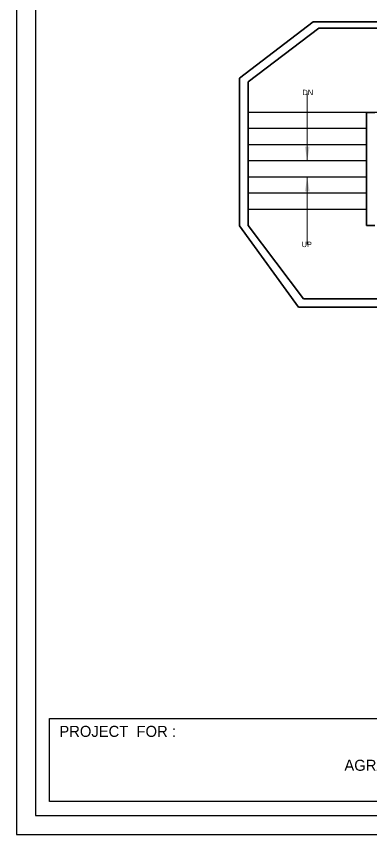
# Model space of a CAD drawing. Header units: millimetres. Extents: x 1886 to 3269, y 1050 to 1955.
# Drawn here: x 1886 to 2135, y 1050 to 1626 of the extents above; entities that cross this region are included whole.
import ezdxf

# ---------------------------------------------------------------- set-up
doc = ezdxf.new("R2010")
doc.units = ezdxf.units.MM
for name, color, linetype, lineweight in [('STAIR', 145, 'Continuous', 30), ('text', 7, 'Continuous', 15), ('WALL', 7, 'Continuous', 35)]:
    doc.layers.add(name, color=color, linetype=linetype, lineweight=lineweight)
doc.styles.add('greyleaf', font='verdana.ttf')
doc.styles.add('VIBRANT', font='BKANT.TTF')
doc.dimstyles.new('Copy of grey leaf 1', dxfattribs={"dimtxt": 2, "dimasz": 1, "dimexe": 0, "dimexo": 0, "dimgap": 0.09, "dimtad": 1, "dimdec": 1, "dimzin": 0, "dimdsep": 46, "dimlunit": 4, "dimtxsty": 'greyleaf', "dimblk": 'ARCHTICK', "dimcen": 0.09, "dimse1": 1, "dimse2": 1, "dimclre": 252, "dimadec": 0, "dimazin": 0, "dimtfac": 0.5, "dimtdec": 1, "dimtofl": 0, "dimtmove": 0, "dimatfit": 3, "dimfxl": 1, "dimtolj": 1, "dimtzin": 0, "dimlwd": 9, "dimlwe": 9, "dimarcsym": 0})

# ---------------------------------------------------------------- blocks, each defined once
blk = doc.blocks.new('_ArchTick')
at = {"color": 0, "linetype": 'ByBlock', "const_width": 0.15}
blk.add_lwpolyline([(-0.5, -0.5), (0.5, 0.5)], dxfattribs=at)

msp = doc.modelspace()

# ---------------------------------------------------------------- linework, layer by layer
at = {"linetype": 'Continuous', "lineweight": 30}
for points in [[(1899.49, 1941.88), (1899.49, 1063.87), (3255.11, 1063.87), (3255.11, 1941.88)], [(3245.38, 1073.6), (1909.22, 1073.6), (1909.22, 1131.97), (3245.38, 1131.97)]]:
    msp.add_lwpolyline(points, close=True, dxfattribs=at)
at = {"layer": 'Defpoints', "color": 1, "linetype": 'Continuous', "lineweight": -3}
msp.add_lwpolyline([(1885.92, 1955.46), (1885.92, 1050.29), (3268.69, 1050.29), (3268.69, 1955.46)], close=True, dxfattribs=at)
at = {"layer": 'STAIR'}
for p, q in [((2221.65, 1558.56), (2049.11, 1558.56)), ((2132.38, 1547.18), (2049.11, 1547.18)), ((2132.38, 1535.81), (2049.11, 1535.81)), ((2132.38, 1524.44), (2049.11, 1524.44)), ((2132.38, 1513.06), (2049.11, 1513.06)), ((2132.38, 1501.69), (2049.11, 1501.69)), ((2132.38, 1490.31), (2049.11, 1490.31))]:
    msp.add_line(p, q, dxfattribs=at)
at = {"layer": 'WALL'}
for p, q in [((2094.86, 1622.44), (2043.11, 1582.77)), ((2094.86, 1622.44), (2163.49, 1622.44)), ((2098.86, 1617.96), (2049.11, 1580.09)), ((2161.68, 1617.96), (2098.86, 1617.96)), ((2043.11, 1478.78), (2043.11, 1582.77)), ((2049.11, 1478.94), (2049.11, 1580.09)), ((2132.38, 1478.94), (2132.38, 1558.56)), ((2132.38, 1558.56), (2138.38, 1558.56)), ((2084.63, 1421.44), (2043.11, 1478.78)), ((2088.11, 1427.44), (2049.11, 1478.94)), ((2138.38, 1478.94), (2132.38, 1478.94)), ((2167.46, 1421.44), (2084.63, 1421.44))]:
    msp.add_line(p, q, dxfattribs=at)
msp.add_lwpolyline([(2088.11, 1427.44), (2254.46, 1427.44), (2254.46, 1431.94), (2260.46, 1431.94), (2260.46, 1421.44), (2173.46, 1421.44), (2173.46, 1319.44)], dxfattribs=at)

# ---------------------------------------------------------------- texts
at = {"style": 'VIBRANT'}
msp.add_text('PROJECT  FOR :', height=7.7834, dxfattribs=at).set_placement((1916.17, 1119.08))
at = {"insert": (2116.89, 1103), "char_height": 7.7878, "width": 141.7365, "attachment_point": 1, "style": 'VIBRANT'}
msp.add_mtext('AGRAWAL COMPLEX', dxfattribs=at)
at = {"layer": 'text', "char_height": 3.77, "width": 88.5904, "attachment_point": 1, "style": 'VIBRANT'}
for s, insert in [('\\pqc;DN', (2046.83, 1574.53)), ('\\pqc;UP', (2046.11, 1467.56))]:
    msp.add_mtext(s, dxfattribs=dict(at, insert=insert))

# ---------------------------------------------------------------- leaders
for points in [[(2090.75, 1524.44), (2090.75, 1571.93)], [(2090.75, 1513.06), (2090.75, 1465.56)]]:
    msp.add_leader(points, dimstyle='Copy of grey leaf 1', override={"dimasz": 10, "dimgap": 0.09, "dimtad": 0})

doc.saveas('drawing.dxf')
